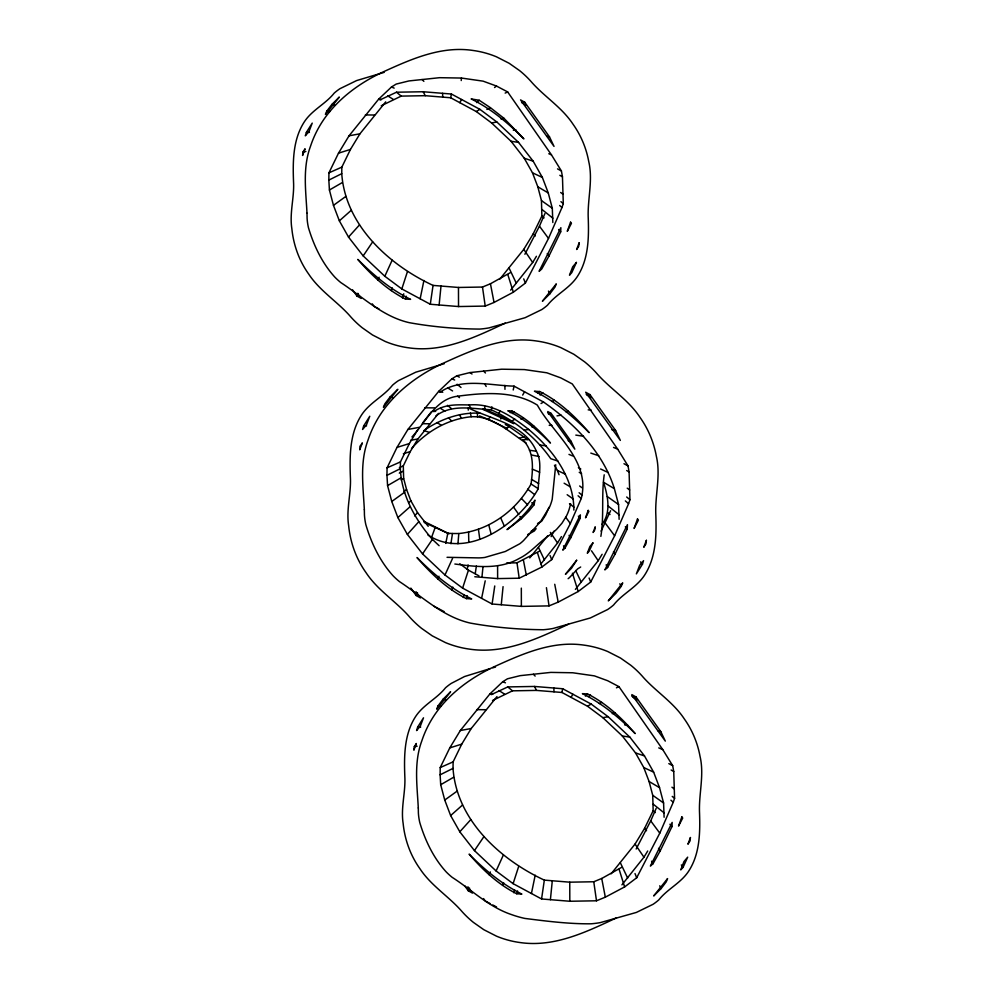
<?xml version="1.0" encoding="UTF-8"?>
<svg xmlns="http://www.w3.org/2000/svg" width="993" height="993" viewBox="0 0 993 993"><rect width="100%" height="100%" fill="white"/><g stroke="black" fill="none" stroke-linecap="round" stroke-linejoin="round"><path stroke-width="1.49" d="M604.216 474.803C601.274 495.246 604.191 515.963 600.864 536.369M328.832 180.105L328.931 172.844L338.501 153.17L349.052 135.805L378.705 99.101L391.503 86.974L396.207 84.07L408.93 80.942L439.539 77.69L461.46 78.05L483.107 81.153L496.475 86.043L507.646 91.915L551.463 154.858L561.405 170.957L562.46 176.828L563.292 203.639L561.964 207.525L548.508 238.432L525.409 283.055L513.356 292.203L494.042 302.443L485.217 306.08L458.53 306.552L430.292 304.255L401.83 288.938L384.825 276.265L363.177 255.896L348.518 237.079L339.358 220.843L333.462 205.34L329.415 190.011L328.832 180.105L341.741 173.663L341.84 167.134L350.455 149.422L359.938 133.794L385.706 101.857M386.96 475.337L387.071 467.827L396.989 447.421L407.924 429.435L438.658 391.391L451.914 378.829L456.792 375.813L469.987 372.574L501.701 369.197L524.416 369.582L546.845 372.797L560.71 377.861L572.291 383.943L617.696 449.171L627.998 465.854L629.09 471.948L629.947 499.727L628.581 503.761L614.63 535.786L590.698 582.035L578.199 591.518L558.19 602.13L549.03 605.891L521.375 606.388L492.106 604.005L462.614 588.129L444.988 574.997L422.559 553.883L407.366 534.383L397.87 517.564L391.763 501.49L387.568 485.614L386.96 475.337L400.34 468.671L400.44 461.906L409.364 443.548L417.693 429.845M428.206 526.315L417.544 512.636L410.879 500.82L406.584 489.537L403.642 478.39L403.295 465.903L410.258 451.579L417.929 438.956L438.534 413.398M440.11 774.813L440.222 767.564L449.792 747.878L460.33 730.525L489.996 693.822L502.793 681.695L507.485 678.79L520.22 675.65L550.83 672.398L572.738 672.77L594.385 675.873L607.753 680.764L618.937 686.635L662.741 749.566L672.683 765.665L673.738 771.536L674.57 798.36L673.254 802.245L659.786 833.139L636.699 877.762L624.634 886.91L605.333 897.163L596.495 900.788L569.808 901.259L541.57 898.963L513.108 883.658L496.103 870.973L474.455 850.604L459.809 831.799L450.636 815.563L444.74 800.048L440.693 784.731L440.11 774.813L453.019 768.383L453.118 761.854L461.733 744.142L471.228 728.514L496.984 696.577M499.851 279.107L523.77 249.355L533.266 233.74L541.88 216.015L541.446 200.574L537.809 186.783L532.496 172.819L524.242 158.21L511.06 141.279L491.585 122.946L476.268 111.539L450.661 97.761L425.24 95.688L401.222 96.11L381.25 105.767M552.828 222.531L552.307 208.269L548.26 192.952L542.364 177.437L533.191 161.201L518.545 142.396L496.897 122.027L479.892 109.342L451.43 94.037L423.192 91.741L396.505 92.212L379.947 99.933M573.867 510.104C573.929 477.645 552.592 449.37 528.648 429.435C511.432 415.881 491.957 402.935 469.056 404.958C456.83 404.71 444.169 404.077 433.842 411.723M602.019 524.366C611.44 511.954 607.778 495.892 603.533 482.263L614.369 488.655L618.565 504.531L619.111 519.314M611.129 873.815L635.048 844.075L644.544 828.447L653.158 810.735L652.724 795.294L649.087 781.491L643.774 767.539L635.532 752.93L622.338 735.999L602.863 717.666L587.546 706.259L561.939 692.469L536.518 690.408L512.5 690.83L492.528 700.487M664.106 817.251L663.585 802.989L659.538 787.66L653.642 772.157L644.482 755.921L629.823 737.104L608.175 716.735L591.17 704.062L562.708 688.745L534.47 686.448L507.783 686.92L491.225 694.653M560.685 231.853L560.871 227.695L539.1 271.337L541.706 269.041L548.906 256.157L560.685 231.853L558.637 229.532M580.21 518.222L580.359 514.858L562.758 550.134L564.868 548.285L570.69 537.871L580.21 518.222L578.36 516.137M627.253 528.971L627.439 524.664L604.874 569.895L607.579 567.512L615.052 554.168L627.253 528.971L625.317 526.786M671.976 826.573L672.162 822.415L650.378 866.057L652.997 863.761L660.196 850.877L671.976 826.573L669.915 824.252M468.237 410.121L468.361 407.887C492.267 419.84 524.652 424.098 536.406 451.232C542.674 462.502 538.429 476.466 538.256 488.717C519.153 523.448 467.157 560.834 427.958 535.028M457.947 543.767L458.803 533.539C489.301 530.547 516.36 510.427 531.081 484.001C532.98 468.634 534.594 451.741 522.715 439.713L528.959 439.514M461.224 80.557L461.46 78.05M439.129 304.975L441.004 286.046M481.94 577.318L483.008 566.618M501.266 604.749L503.066 586.64M550.407 899.683L552.294 880.766M303.051 151.917L302.567 155.454L305.087 148.776L303.051 151.917L305.869 151.507M414.329 746.637L413.845 750.174L416.365 743.496L414.329 746.637L417.147 746.215M430.292 304.255L433.047 285.401C388.673 264.697 345.353 225.25 341.741 173.663M475.237 573.693L476.355 566.072M492.106 604.005L494.75 585.969M541.57 898.963L544.338 880.121C499.963 859.417 456.631 819.97 453.019 768.383M450.909 543.742L452.473 533.514L458.803 533.539M445.758 543.419L447.831 533.229L423.974 521.375M420.151 298.794L423.924 280.485M467.206 569.374L468.125 564.93M481.605 598.345L485.217 580.831M531.429 893.514L535.202 875.205M450.661 97.761L451.43 94.037M557.979 461.112L550.755 458.692C535.823 437.342 514.92 420.61 491.262 409.824L491.895 406.807M513.22 390.001L514.026 386.14C489.561 385.52 461.733 377.365 439.936 392.26M561.939 692.469L562.708 688.745M405.454 299.042L410.593 299.352C390.721 289.584 373.38 275.098 357.84 259.409C371.295 275.049 386.922 289.819 405.454 299.042L406.261 296.224M466.375 598.605L471.7 598.928C451.107 588.799 433.134 573.793 417.023 557.532C430.974 573.743 447.16 589.035 466.375 598.605L467.206 595.676M516.732 893.762L521.871 894.072C501.999 884.304 484.658 869.818 469.118 854.129C482.573 869.769 498.201 884.527 516.732 893.762L517.539 890.932M402.488 297.999L403.766 293.791M463.297 597.525L464.178 594.621M513.766 892.719L514.622 889.914M306.365 132.392L305.31 135.842L309.046 131.424L312.236 123.107L306.365 132.392L309.419 132.367M363.686 425.898L362.582 429.472L366.454 424.892L369.768 416.266L363.686 425.898L366.529 425.873M417.643 727.112L416.588 730.563L420.324 726.144L423.514 717.815L417.643 727.112L420.697 727.087M642.446 564.247L643.551 560.673L639.678 565.253L636.364 573.88L642.446 564.247L640.584 561.852M401.83 288.938L407.44 271.61M462.614 588.129L468.435 570.181L459.821 563.763M513.108 883.658L518.718 866.33M474.791 576.747L497.63 578.596L519.202 578.211L541.942 567.003L551.698 559.605L570.354 523.534L581.24 498.548C591.009 460.727 553.821 434.76 537.337 405.094C513.58 390.361 484.038 392.756 457.537 396.219C435.592 398.913 425.563 422.459 411.946 436.957M431.682 537.076L435.17 527.519M391.329 290.614L392.347 287.92M451.728 589.879L452.796 587.086M502.607 885.334L503.637 882.64M534.048 504.816L534.942 500.1C527.928 511.767 517.713 521.288 507.013 529.617L521.462 518.669L528.897 511.097L534.048 504.816L531.801 502.706M326.821 111.079L325.419 114.418L339.321 97.053L331.861 104.451L326.821 111.079L329.75 111.588M438.099 705.8L436.697 709.139L450.599 691.773L443.139 699.171L438.099 705.8L441.029 706.296M621.246 586.342L622.71 582.866L608.299 600.864L616.032 593.206L621.246 586.342L619.818 583.797M524.9 254.27L539.447 226.156L544.896 213.644M601.075 531.131L610.621 510.712M636.178 848.99L650.725 820.876L656.187 808.352M549.042 507.262L545.678 514.933L541.607 521.275L537.536 523.51M384.825 276.265L392.136 260.203M444.988 574.997L452.572 558.351M496.103 870.973L503.414 854.923M377.762 279.989L379.09 277.246M437.665 578.857L438.943 576.238M489.04 874.709L490.368 871.966M551.14 536.605L553.933 531.193M357.53 293.357L361.142 298.384L356.983 296.051L358.312 293.518M416.005 591.741L420.449 597.923L416.141 595.515L417.519 592.883M467.902 886.811L472.432 893.092L468.262 890.771L469.602 888.239M683.072 867.336L687.69 857.158L683.954 861.576L680.764 869.893L683.072 867.336L681.31 864.928M459.784 102.664L461.571 99.486M498.635 413.783L500.087 411.214M522.678 395.09L524.527 391.801M571.062 697.384L572.849 694.206M510.65 290.13L532.67 262.475L536.431 256.281M541.942 567.003L540.974 563.887L557.557 542.972L561.43 536.592M575.394 589.37L598.208 560.71L602.118 554.293M621.928 884.85L643.948 857.195L647.709 851.001M363.177 255.896L372.66 241.87M422.559 553.883L432.377 539.36C415.235 519.699 401.445 495.234 400.34 468.671M474.455 850.604L483.939 836.59M390.1 396.939L384.887 403.803L383.422 407.279L397.833 389.281L390.1 396.939L393.005 397.634M549.861 293.829L554.901 287.2L556.303 283.861L542.401 301.227L549.861 293.829L548.446 291.086M661.139 888.549L666.179 881.921L667.581 878.582L653.679 895.947L661.139 888.549L659.724 885.806M423.006 422.484L431.545 411.536M529.765 557.917L547.627 535.872M348.518 237.079L359.466 224.939M414.602 515.901L417.544 512.636M407.366 534.383L418.711 521.809M459.809 831.799L470.744 819.659M411.499 448.538C426.767 431.21 448.054 419.009 471.216 416.75C492.503 415.645 509.632 432.278 526.34 443.25M479.532 415.893L488.047 419.381L490.443 416.923M510.203 412.74L511.966 411.015C526.948 418.475 539.571 430.416 550.457 443.052C537.896 430.379 523.87 418.661 507.808 410.767L511.966 411.015M538.069 393.203L539.758 391.54C558.972 401.098 575.158 416.402 589.11 432.613C572.998 416.352 555.025 401.346 534.433 391.217L539.758 391.54M585.374 696.093L587.546 693.958C606.078 703.181 621.705 717.951 635.16 733.591C619.62 717.902 602.279 703.416 582.407 693.648L587.546 693.958M339.358 220.843L351.212 210.33M408.744 502.706L410.879 500.82M397.87 517.564L410.159 506.666M450.636 815.563L462.49 805.05M476.566 102.602L479.234 100.281L490.393 107.666L503.96 118.291L523.882 138.871C508.342 123.182 491.001 108.696 471.129 98.928L479.234 100.281M512.45 413.535L514.362 411.859M540.068 395.028L542.836 392.62M588.737 696.552L590.512 695.001M506.045 428.902L509.037 426.568L527.606 439.564M494.551 87.533L496.475 86.043M433.047 285.401L458.468 287.461L482.486 287.039L490.443 283.775L510.228 272.715M506.542 563.019L516.993 562.832L539.658 551.065M544.338 880.121L569.759 882.181L593.764 881.759L601.721 878.482L621.506 867.435M333.462 205.34L345.912 196.378M404.064 491.349L406.584 489.537M391.763 501.49L404.66 492.205M444.74 800.048L457.19 791.086M500.609 418.934L503.041 417.333L513.915 423.639L482.71 409.265L485.664 409.526L503.041 417.333M580.682 567.003L577.653 568.877L569.523 577.516A49.886 43.419 7.5 0 1 568.12 578.696M476.268 111.539L479.892 109.342M511.966 420.958L514.895 419.183M541.011 403.53L543.519 402.016C574.302 423.639 602.937 451.889 614.369 488.655M587.546 706.259L591.17 704.062M425.153 429.684C441.165 418.972 460.516 411.996 479.967 413.237M329.415 190.011L342.262 182.588M387.568 485.614L400.887 477.906M401.048 479.892L403.642 478.39M440.693 784.731L453.553 777.296M531.131 531.255L536.046 528.561L534.433 530.92L527.655 534.606M435.939 415.881C452.001 403.816 472.78 408.831 491.262 409.824M486.893 109.441L490.393 107.666M551.984 401.495L554.404 400.266M520.866 419.096L523.385 417.83M599.338 703.565L601.671 702.386M399.298 473.127L403.22 471.179M505.263 323.11C475.101 337.248 443.039 352.838 408.756 347.835A82.245 71.583 7.5 0 1 385.259 341.48L372.536 334.989L362.16 327.702A97.674 85.013 7.5 0 1 350.939 317.077C337.992 301.971 319.969 291.197 308.699 274.093C299.178 260.811 293.481 244.973 291.855 228.738C289.36 212.986 294.437 197.483 293.531 181.831C292.761 161.425 292.836 139.343 304.454 121.642C312.274 109.838 325.518 104.054 334.244 93.069A61.715 53.709 7.5 0 1 339.916 88.712L356.624 80.57L384.204 72.34M568.567 624.163C537.685 638.573 504.841 654.313 469.801 649.174A85.237 74.177 7.5 0 1 445.435 642.583L432.265 635.868L421.516 628.308A101.224 88.104 7.5 0 1 409.873 617.298C396.455 601.634 377.774 590.475 366.107 572.75C356.239 558.985 350.33 542.575 348.655 525.744C346.06 509.421 351.311 493.36 350.38 477.124C349.586 455.986 349.66 433.097 361.7 414.751C369.806 402.525 383.534 396.53 392.57 385.135A63.962 55.67 7.5 0 1 398.454 380.629L415.769 372.189L444.355 363.661M616.541 917.83C586.379 931.955 554.317 947.558 520.034 942.543A82.245 71.583 7.5 0 1 496.537 936.188L483.827 929.709L473.45 922.423A97.674 85.013 7.5 0 1 462.217 911.797C449.27 896.691 431.247 885.917 419.989 868.813C410.469 855.519 404.759 839.693 403.146 823.458C400.651 807.706 405.715 792.203 404.821 776.538C404.039 756.132 404.114 734.063 415.732 716.35C423.564 704.558 436.808 698.774 445.522 687.789A61.715 53.709 7.5 0 1 451.207 683.432L464.525 676.543L490.207 668.587M505.164 93.106L507.646 91.915M616.442 687.826L618.937 686.635M328.931 172.844L341.84 167.134M387.071 467.827L400.44 461.906M399.385 467.629L403.295 465.903M440.222 767.564L453.118 761.854M338.501 153.17L350.455 149.422M396.989 447.421L409.364 443.548M403.357 453.739L410.258 451.579M449.792 747.878L461.733 744.142M519.513 438.198L524.006 436.895M492.826 667.805L495.482 667.06M500.944 118.949L503.96 118.291M565.96 411.822L568.468 411.288M531.913 426.94L534.358 426.419M612.234 713.657L615.238 713.011M522.057 102.763L524.738 102.229L549.477 136.848L554.032 146.393L520.568 99.908L524.738 102.229M587.223 395.189L589.991 394.631L615.623 430.515L620.352 440.408L585.671 392.223L589.991 394.631M548.446 413.982L551.14 413.436L571.136 441.413L574.823 449.134L547.776 411.549L551.14 413.436M633.348 697.483L636.016 696.949L660.755 731.556L665.31 741.113L631.858 694.616L636.016 696.949M349.052 135.805L359.938 133.794M407.924 429.435L419.207 427.35M410.593 440.309L417.929 438.956M460.33 730.525L471.228 728.514M491.585 122.946L496.897 122.027M557.011 415.868L561.144 415.148M524.341 430.18L528.648 429.435M602.863 717.666L608.175 716.735M513.319 130.17L516.223 130.12M624.609 724.878L627.502 724.84M365.337 114.94L374.597 115.014M424.805 407.8L434.4 407.887M422.298 423.701L429.783 423.775M476.628 709.647L485.887 709.734M588.191 409.873L591.009 409.923M549.191 425.314L551.934 425.364M454.856 564.024C476.218 566.792 499.578 569.746 519.24 558.463C530.907 552.778 538.951 542.19 549.427 535.239A60.796 56.936 14.8 0 0 556.874 529.046L561.964 523.212L566.457 515.988A51.189 47.937 14.8 0 0 570.565 503.662M447.831 533.229L452.473 533.514M447.036 557.309L478.291 557.892A45.976 43.059 14.8 0 0 484.944 557.433L505.325 551.487L519.773 543.779A42.612 39.906 14.8 0 0 523.659 540.415L540.614 521.524L549.551 507.088A58.724 54.987 14.8 0 0 552.22 499.256L555.732 464.774M529.418 450.251L536.406 451.232M511.06 141.279L518.545 142.396M575.816 435.108L583.574 436.262M540.093 445.001L546.138 445.907M622.338 735.999L629.823 737.104M531.814 455.042L539.062 456.544M378.705 99.101L381.349 99.66M438.658 391.391L442.766 392.26M433.109 410.903L435.666 411.45M489.996 693.822L492.627 694.368M546.858 136.24L549.477 136.848M611.564 429.572L615.623 430.515M568.182 440.731L571.136 441.413M658.136 730.96L660.755 731.556M331.861 104.451L334.653 105.121M443.139 699.171L445.944 699.842M524.242 158.21L533.191 161.201M590.81 453.093L598.767 455.762M635.532 752.93L644.482 755.921M423.825 430.478L429.348 432.414M449.059 533.8L424.185 522.442M548.794 153.741L551.463 154.858M613.537 447.433L617.696 449.171M568.977 454.397L572.75 455.973M658.744 747.89L662.741 749.566M532.322 469.155L539.633 472.221M391.503 86.974L394.159 88.129M451.914 378.829L454.67 380.021M502.793 681.695L505.449 682.836M532.496 172.819L542.364 177.437M600.591 468.994L608.262 472.581M554.454 465.245L557.421 470.496L565.402 474.232M643.774 767.539L653.642 772.157M488.047 419.381L507.2 428.492M456.792 375.813L459.349 377.129M379.028 308.972L374.063 306.365L372.263 303.858M433.842 606.202L444.144 611.601M490.319 903.692L485.354 901.085L483.541 898.578M492.801 904.995L496.525 906.957M557.532 168.884L561.405 170.957M623.976 463.719L627.998 465.854M578.398 467.715L580.793 468.994M668.81 763.605L672.683 765.665M514.026 386.14L543.519 402.016M468.435 570.181L478.949 575.841M505.313 424.52L509.037 426.568M531.466 479.346L538.678 483.554M559.853 175.302L562.46 176.828M626.682 470.533L629.09 471.948M579.229 472.32L581.637 473.735M671.131 770.009L673.738 771.536M537.809 186.783L548.26 192.952M564.123 483.206L570.168 486.769M649.087 781.491L659.538 787.66M387.667 95.837L393.278 99.387M447.942 388.015L452.585 390.957M440.346 408.272L444.876 411.139M498.958 690.557L504.556 694.095M553.324 416.899L547.615 412.629M437.069 422.559L441.264 425.289M531.081 484.001L538.256 488.717M525.632 105.345L521.598 102.267M590.922 397.87L586.193 394.209M636.91 700.065L631.747 696.031M541.446 200.574L552.307 208.269M469.987 372.574L472.01 374.013M607.306 496.55L618.565 504.531M457.537 396.219L459.511 397.634M567.164 494.713L573.433 499.156M652.724 795.294L663.585 802.989M560.66 192.481L563.006 194.231M627.228 488.171L629.649 489.983M579.651 485.987L582.072 487.799M671.951 787.201L674.284 788.951M527.668 489.177L534.457 494.477M541.967 209.486L552.89 218.187M607.853 505.797L619.173 514.808M569.498 503.65L573.904 507.162M653.257 804.206L664.168 812.895M396.505 92.212L401.222 96.11M457.103 384.254L461.013 387.493M447.483 405.33L451.306 408.495M507.783 686.92L512.5 690.83M560.946 201.678L563.292 203.639M626.67 496.996L629.947 499.727M579.118 492.739L582.308 495.408M672.236 796.398L674.57 798.36M541.88 216.015L544.052 217.901M607.753 512.562L610.012 514.511M653.158 810.735L655.343 812.622M559.655 205.489L561.964 207.525M625.342 500.906L628.581 503.761M578.087 495.768L581.24 498.548M670.933 800.197L673.254 802.245M432.377 539.36L439.105 545.691M422.087 79.539L423.874 81.352M483.603 371.121L485.465 372.996M533.365 674.259L535.153 676.072M521.499 498.536L527.618 504.866M448.526 417.768L451.579 420.982M533.266 233.74L535.252 236.011M644.544 828.447L646.53 830.731M539.447 226.156L548.508 238.432M605.234 523.075L614.63 535.786M565.787 517.328L570.354 523.534M650.725 820.876L659.786 833.139M513.53 507.1L518.756 514.386M352.565 289.869L356.983 296.051M410.841 588.092L416.141 595.515M464.736 885.83L468.262 890.771M519.898 516.472L521.462 518.669M523.77 249.355L532.67 262.475M591.505 550.817L598.208 560.71M550.358 532.372L557.557 542.972M635.048 844.075L643.948 857.195M547.255 253.612L548.906 256.157M613.475 551.736L615.052 554.168M569.051 535.339L570.69 537.871M658.533 848.32L660.196 850.877M459.486 414.875L461.447 418.376M606.14 564.868L607.579 567.512M563.515 545.802L564.868 548.285M651.594 861.204L652.997 863.761M423.192 91.741L425.24 95.688M484.758 383.757L486.173 386.488M469.056 404.958L470.719 408.148M534.47 686.448L536.518 690.408M509.111 268.135L516.372 283.353M575.679 570.516L581.327 582.345M538.516 547.553L544.387 559.841M620.389 862.855L627.663 878.06M500.671 517.862L504.469 526.352M523.721 278.872L525.409 283.055M589.085 578.025L590.698 582.035M550.06 555.546L551.698 559.605M635.011 873.579L636.699 877.762M557.421 470.496L559.034 474.728M507.808 274.552L513.356 292.203M572.452 573.222L578.199 591.518M537.461 552.729L540.974 563.887M619.098 869.272L624.634 886.91M488.755 524.987L491.225 534.271M470.347 413.063L471.216 416.75M554.739 584.269L558.19 602.13M490.443 283.775L494.042 302.443M601.721 878.482L605.333 897.163M523.423 560.189L526.34 575.282M593.764 881.759L596.495 900.788M546.423 587.682L549.03 605.891M482.486 287.039L485.217 306.08M516.993 562.832L519.202 578.211M478.44 529.294L479.768 539.05M477.385 413.076L477.546 416.762M553.871 688.025L553.982 691.823M504.854 385.396L504.978 389.33M484.745 406.224L484.832 409.29M442.593 93.317L442.704 97.103M468.572 531.9L468.795 541.955M569.759 882.181L569.808 901.259M521.325 588.129L521.375 606.388M497.592 566.258L497.63 578.596M458.468 287.461L458.53 306.552M306.998 213.234L307.098 218.373A73.867 64.284 7.5 0 0 308.463 227.745C313.813 245.631 322.179 263.195 334.802 277.084A68.455 59.58 7.5 0 0 340.872 282.62C362.979 297.081 382.628 316.568 409.178 322.651C432.377 326.858 456.159 328.894 479.731 329.08A80.967 70.478 7.5 0 0 489.127 327.864L525.098 317.71L541.793 309.568A61.715 53.709 7.5 0 0 547.478 305.211C556.192 294.226 569.436 288.442 577.268 276.65C588.886 258.937 588.961 236.868 588.179 216.462C587.695 198.178 593.057 179.82 588.737 161.536C586.292 148.131 580.93 135.296 573.011 124.187C561.753 107.083 543.73 96.309 530.783 81.203A97.674 85.013 7.5 0 0 519.55 70.577L509.173 63.291L496.463 56.812A82.245 71.583 7.5 0 0 472.966 50.457C440.991 45.641 410.829 59.307 382.479 72.216C359.801 82.891 338.774 98.17 324.239 118.837A133.918 116.553 7.5 0 0 310.548 146.145C302.431 167.817 305.881 190.941 306.998 213.234M364.344 509.682L364.443 515.007A76.548 66.63 7.5 0 0 365.858 524.714C371.37 543.27 380.046 561.467 393.154 575.853A70.95 61.752 7.5 0 0 399.447 581.588C422.348 596.57 442.717 616.765 470.235 623.07C494.278 627.439 518.929 629.537 543.345 629.736A83.921 73.035 7.5 0 0 553.089 628.47L590.363 617.956L607.679 609.516A63.962 55.67 7.5 0 0 613.562 605.01C622.599 593.615 636.327 587.62 644.432 575.394C656.472 557.048 656.547 534.16 655.752 513.021C655.243 494.067 660.804 475.039 656.323 456.097C653.779 442.208 648.23 428.902 640.026 417.395C628.358 399.658 609.677 388.499 596.259 372.847A101.224 88.104 7.5 0 0 584.616 361.837L573.867 354.278L560.697 347.562A85.237 74.177 7.5 0 0 536.332 340.971C503.203 335.994 471.936 350.157 442.555 363.525C419.058 374.597 397.262 390.423 382.206 411.847A138.784 120.786 7.5 0 0 368.006 440.147C359.603 462.601 363.177 486.57 364.344 509.682M418.289 807.954L418.388 813.093A73.867 64.284 7.5 0 0 419.754 822.465C425.103 840.351 433.457 857.915 446.093 871.804A68.455 59.58 7.5 0 0 452.163 877.328C471.762 889.927 488.767 906.907 511.258 914.503A94.335 82.109 7.5 0 0 524.838 918.426C546.758 921.194 568.89 924.024 591.009 923.8A80.967 70.478 7.5 0 0 600.417 922.584L636.376 912.43L653.084 904.288A61.715 53.709 7.5 0 0 658.756 899.931C667.482 888.946 680.726 883.162 688.546 871.357C700.164 853.657 700.239 831.575 699.469 811.169C698.973 792.898 704.347 774.528 700.015 756.256C697.57 742.851 692.208 730.004 684.301 718.907C673.031 701.803 655.008 691.029 642.061 675.923A97.674 85.013 7.5 0 0 630.828 665.298L620.464 658.011L607.741 651.532A82.245 71.583 7.5 0 0 584.244 645.165C552.269 640.361 522.107 654.027 493.757 666.924C471.079 677.611 450.052 692.878 435.517 713.557A133.918 116.553 7.5 0 0 421.826 740.852C413.709 762.525 417.159 785.649 418.289 807.954M360.248 446.13L359.739 449.804L362.358 442.878L360.248 446.13M579.155 242.826L578.671 246.363L576.635 249.504L579.155 242.826M595.142 527.084L594.745 529.952L593.094 532.484L595.142 527.084M646.393 540.341L645.884 544.015L643.774 547.267L646.393 540.341M690.433 837.546L689.949 841.083L687.913 844.224L690.433 837.546M576.412 262.437L571.782 272.628L569.486 275.185L572.676 266.856L576.412 262.437M592.92 542.948L589.184 551.177L587.31 553.238L589.904 546.51L592.92 542.948M570.565 222.184L567.276 231.344L571.422 223.363L570.565 222.184M588.191 510.402L585.535 517.812L588.886 511.345L588.191 510.402M637.494 518.954L634.08 528.45L638.375 520.171L637.494 518.954M681.856 816.904L678.554 826.064L682.7 818.071L681.856 816.904M576.66 560.263L571.459 568.319L565.427 574.302L576.66 560.263"/></g></svg>
